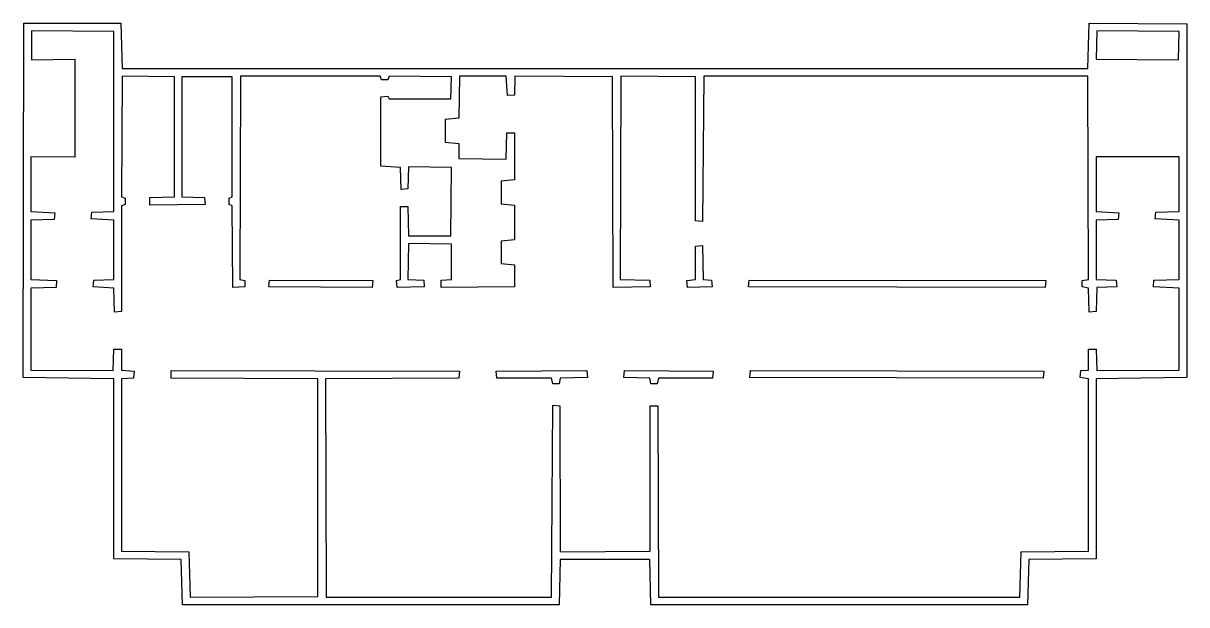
# Model space of a CAD drawing. Header units: metres. Extents: x 58805 to 105005, y 40655 to 63755.
import ezdxf

# ---------------------------------------------------------------- set-up
doc = ezdxf.new("R2010")
doc.units = ezdxf.units.M
doc.layers.add('REDRAW-HOLE', color=3, linetype='Continuous')
doc.layers.add('REDRAW-WALL', color=1, linetype='Continuous')

msp = doc.modelspace()

# ---------------------------------------------------------------- linework, layer by layer
at = {"layer": 'REDRAW-HOLE'}
for points in [[(59105, 49980), (62380, 49955), (62405, 50805), (62705, 50805), (62705, 49980), (63205, 49930), (63180, 49655), (62705, 49630), (62705, 42780), (65380, 42755), (65430, 40955), (70505, 40980), (70505, 49630), (64680, 49655), (64680, 49955), (76130, 49930), (76105, 49655), (70805, 49630), (70830, 40955), (79780, 40955), (79830, 48580), (80105, 48555), (80130, 42755), (83705, 42780), (83705, 48555), (84005, 48555), (84030, 40955), (98380, 40955), (98430, 42755), (101105, 42780), (101105, 49630), (100780, 49680), (100805, 49955), (101105, 49980), (101105, 50805), (101405, 50805), (101430, 49955), (104705, 49980), (104705, 53230), (103680, 53280), (103705, 53555), (104705, 53580), (104705, 55930), (103755, 55980), (103780, 56255), (104705, 56280), (104705, 58455), (101405, 58455), (101405, 56280), (102305, 56230), (102280, 55955), (101405, 55930), (101405, 53580), (102205, 53555), (102230, 53280), (101430, 53255), (101405, 52305), (101130, 52280), (101105, 53230), (100855, 53280), (100855, 53530), (101105, 53580), (101080, 61655), (85830, 61655), (85780, 55880), (85505, 55905), (85505, 61630), (82530, 61655), (82505, 53580), (83680, 53555), (83705, 53280), (82230, 53255), (82205, 61630), (78330, 61655), (78305, 60905), (78030, 60880), (77980, 61655), (76130, 61655), (76105, 59980), (75555, 59930), (75555, 59030), (76105, 58980), (76105, 58380), (77980, 58355), (78005, 59405), (78305, 59405), (78305, 57530), (77780, 57480), (77780, 56580), (78305, 56530), (78305, 55155), (77780, 55105), (77780, 54205), (78305, 54155), (78305, 53280), (75405, 53255), (75405, 53555), (75805, 53580), (75805, 54980), (74105, 55005), (74080, 53580), (74705, 53555), (74730, 53280), (73655, 53255), (73630, 53530), (73780, 53580), (73780, 56480), (74080, 56480), (74105, 55305), (75780, 55305), (75805, 58030), (74105, 58055), (74080, 57180), (73805, 57155), (73780, 58030), (73005, 58080), (73005, 60830), (73280, 60855), (73330, 60755), (75780, 60755), (75805, 61630), (73330, 61655), (73280, 61505), (73030, 61505), (72980, 61655), (67430, 61655), (67405, 53580), (67605, 53530), (67605, 53280), (67130, 53255), (67105, 56505), (66980, 56555), (66980, 56805), (67105, 56855), (67105, 61630), (65105, 61630), (65105, 56855), (66005, 56830), (66030, 56555), (63830, 56530), (63830, 56830), (64805, 56855), (64805, 61630), (62730, 61655), (62705, 56855), (62855, 56805), (62855, 56555), (62705, 56505), (62705, 52305), (62430, 52280), (62405, 53230), (61580, 53280), (61605, 53555), (62405, 53580), (62405, 55930), (61505, 55980), (61530, 56255), (62405, 56280), (62405, 63430), (59130, 63455), (59130, 62305), (60855, 62330), (60855, 58430), (59105, 58455), (59105, 56280), (60055, 56230), (60030, 55955), (59105, 55930), (59105, 53580), (60130, 53530), (60105, 53255), (59105, 53230)], [(101405, 62330), (104680, 62305), (104705, 63430), (101430, 63455)]]:
    msp.add_lwpolyline(points, close=True, dxfattribs=at)
at = {"layer": 'REDRAW-WALL'}
for points in [[(58805, 49680), (58830, 63755), (62680, 63755), (62730, 61955), (101080, 61955), (101130, 63755), (105005, 63730), (105005, 49680), (101405, 49630), (101405, 42480), (98730, 42455), (98680, 40655), (83730, 40655), (83680, 42455), (80130, 42455), (80080, 40655), (65130, 40655), (65080, 42455), (62405, 42480), (62405, 49630)], [(85180, 53255), (85155, 53530), (85505, 53580), (85505, 54905), (85780, 54930), (85805, 53580), (86130, 53555), (86155, 53280)], [(68555, 53280), (68580, 53555), (72680, 53530), (72655, 53255)], [(87605, 53280), (87630, 53555), (99405, 53530), (99380, 53255)], [(81205, 49680), (80130, 49655), (80080, 49430), (79830, 49430), (79780, 49655), (77605, 49655), (77580, 49930), (81180, 49955)], [(82655, 49680), (82680, 49955), (86205, 49930), (86180, 49655), (84030, 49655), (83980, 49430), (83730, 49430), (83680, 49655)], [(87655, 49680), (87680, 49955), (99330, 49930), (99305, 49655)]]:
    msp.add_lwpolyline(points, close=True, dxfattribs=at)

doc.saveas('drawing.dxf')
